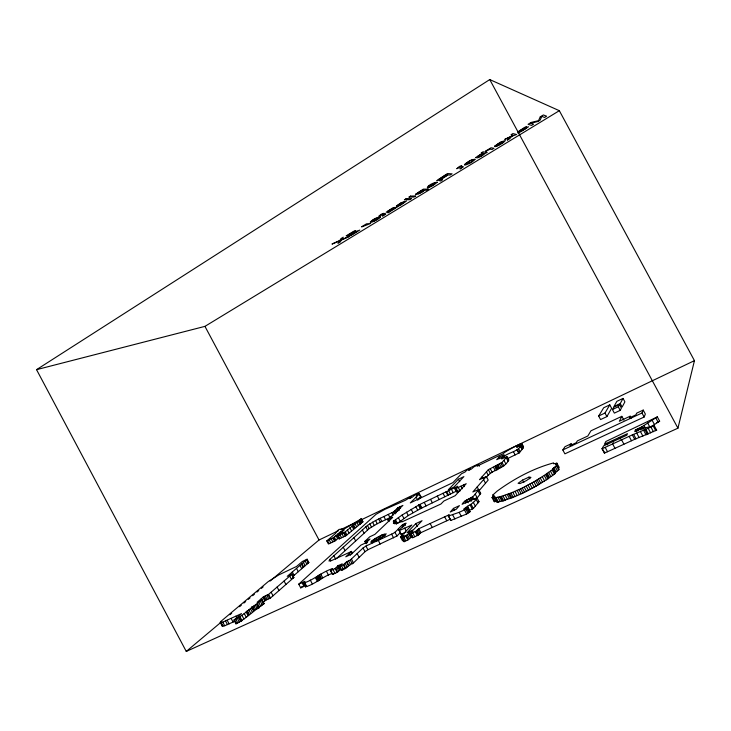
<?xml version="1.0" encoding="UTF-8"?>
<svg xmlns="http://www.w3.org/2000/svg" width="731" height="731" viewBox="0 0 731 731"><rect width="100%" height="100%" fill="white"/><g stroke="black" fill="none" stroke-linecap="round" stroke-linejoin="round"><path stroke-width="1.1" d="M497.19 502.398L497.226 501.164L494.238 501.676L492.027 497.555L495.006 497.025L494.814 497.921L497.19 502.398L502.562 500.79C521.404 495.444 539.414 485.092 555.35 473.469L553.102 468.416L556.538 465.738L556.885 465.208L555.496 464.77L556.995 463.28L553.495 463.737L553.614 462.897C533.347 468.315 514.076 478.759 497.098 491.159L492.986 494.878L493.964 496.824M522.245 447.737L523.533 446.723L521.989 447.29M555.35 473.469L553.102 468.416M479.326 466.259L478.467 464.669L477.188 466.067L503.156 453.686C505.569 450.753 532.396 437.403 516.643 447.253L521.267 445.051L523.012 448.304L519.248 452.873L508.018 458.374M458.236 487.458L460.091 490.912L457.177 492.292L455.322 488.838L457.752 486.243L419.42 504.637L420.791 507.213M677.939 428.183L694.45 360.648L559.334 110.692L489.752 79.569L36.55 369.658L186.268 651.431L677.939 428.183L489.752 79.569M419.356 504.664L402.105 515.035L393.269 521.331L394.703 520.728L393.351 523.158L395.809 523.698L402.352 521.386L402.114 521.815L440.921 504.024L443.891 501.009L455.166 495.7L466.223 483.703L455.322 488.838M405.705 532.241L401.054 534.388L401.246 533.822M401.054 534.388L399.254 530.103L406.098 523.186C400.341 524.209 397.509 532.168 391.588 534.133L365.948 546.057L363.033 548.012L350.268 560.083L346.887 561.646L343.268 564.807L339.732 566.443L342.199 563.811L338.526 565.52L335.127 568.563L330.467 570.637L332.495 574.438L337.165 572.373L340.856 569.147L338.837 565.365M234.971 621.204L224.728 625.773L222.187 626.083L222.489 625.307M222.187 626.083L220.25 622.447L220.561 621.679L268.277 581.556L278.968 574.813L296.558 566.452L302.351 561.481L307.13 559.233L308.866 562.477L292.692 576.576M572.181 445.718L571.149 443.799L564.99 446.678L562.806 449.958L564.899 453.841L644.157 417.008L645.354 414.057L643.216 410.091L636.683 413.152L635.933 414.824L629.382 417.894L630.177 416.195L631.237 418.169M562.806 449.958L641.992 412.997L643.216 410.091M302.004 582.653L303.995 586.381L300.733 587.879L298.751 584.16L304.918 581.309L303.484 583.128L305.485 586.883L305.869 586.161M647.693 423.057L650.023 427.379L659.645 421.175L657.333 416.88L605.844 441.506L604.4 444.293L627.481 433.647L626.778 435.228L603.559 445.919L602.061 448.807L604.409 453.156L604.93 452.114M623.908 420.161L621.843 416.323L619.349 421.257L630.177 416.195M620.208 410.365L621.396 408.099L619.486 404.563L613.702 407.313L612.432 409.561L614.351 413.125L620.208 410.365L618.28 406.792L619.486 404.563M478.677 489.542L475.214 494.092L477.261 497.921L480.696 493.306L478.677 489.542L472.847 491.954L486.307 476.493L488.207 480.048L479.161 490.647L477.188 486.965M620.244 403.549L623.04 398.404L624.895 401.84L622.145 407.066L620.244 403.549L613.939 406.537L616.873 401.337L623.04 398.404M402.132 537.495L404.097 541.662L402.132 537.495L404.353 535.174L400.469 536.91L402.553 540.794L404.197 540.045M419.128 504.819L421.029 508.374L408.291 515.547L397.426 523.35L395.59 519.924M410.749 533.52L412.732 537.696L410.749 533.52L413.033 531.108C408.401 531.967 406.619 536.865 401.995 537.733M419.402 504.755L421.211 508.127M606.904 416.588L611.637 408.282L609.791 404.864L603.687 407.77L598.662 416.03L600.571 419.576L606.904 416.588L604.985 413.033L609.791 404.864M486.179 477.708C491.689 469.293 504.079 469.393 508.776 460L506.976 456.647L501.63 458.931C506.428 452.014 517.31 453.019 521.267 445.051M486.307 476.493L479.49 479.682L488.345 469.695L502.033 462.449L506.976 456.647M467.529 506.245L469.686 510.256L473.35 508.511L479.006 501.658L476.895 497.729C474.382 503.979 467.822 504.947 463.783 509.224L467.767 507.634L469.932 511.682L466.67 514.012L450.917 520.399L448.286 516.077L449.263 514.706L418.836 528.723L416.076 531.209L410.621 533.758M555.359 472.619L559.133 469.375L556.282 464.002M571.149 443.799L569.942 445.654L576.192 442.739L577.353 440.894L587.834 435.996L590.95 430.815L621.843 416.323M494.238 501.676L494.704 501.064M492.027 497.555L494.074 495.435L493.087 495.189M448.286 516.077L459.159 512.34L465.875 509.215L467.767 507.634M475.214 494.092C471.97 499.118 464.879 498.871 462.083 504.299L476.895 497.729M388.636 521.404L387.741 519.741L402.9 505.395L398.002 507.716L393.561 511.892L375.57 520.509L367.428 525.415L329.818 559.425L328.959 561.052L332.13 560.321L351.529 551.402L352.497 553.212M453.476 508.392L450.25 512.029L456.263 509.242L459.433 505.633L453.476 508.392L454.518 510.339M498.981 457.122L496.714 459.671L501.85 457.231L504.07 454.691L498.981 457.122L499.858 458.748M400.469 536.91L411.882 525.013L399.062 530.66M412.732 537.696L418.187 535.156L420.937 532.652L450.47 519.101M457.177 492.292L458.428 490.93M404.097 541.662L408.428 539.615L412.695 536.134M415.829 523.597L407.149 532.634L413.508 529.692L422.043 520.71L415.829 523.597L417.337 526.421M458.41 479.234L448.35 489.706L454.015 487.029L463.902 476.621L458.41 479.234L459.726 481.683M494.814 497.921L500.315 496.596C519.12 491.131 537.093 480.815 553.084 469.256M558.502 468.142L559.215 467.401L556.775 463.043M339.696 566.333L341.77 570.262C346.357 568.819 349.043 564.606 353.493 562.916L365.007 551.695L367.912 549.721L396.942 536.042L400.286 532.625L398.322 528.942M300.733 587.879L302.122 586.472M298.751 584.16L376.036 514.322L384.853 509.352L405.422 500.278L410.767 496.979L411.334 496.733L409.397 498.597L412.156 497.281L414.779 495.07L418.169 493.462L416.241 495.335L419.42 493.882L421.093 497.007L418.47 499.565M371.695 541.031L370.791 542.283L377.379 539.981L384.031 535.997L386.215 533.858L381.737 535.028L373.541 539.633L371.695 541.031L372.664 542.841M343.049 568.892L341.77 570.262M419.42 493.882L410.301 502.91L452.882 482.634L461.489 473.752L464.98 472.08L466.743 470.261L470.353 468.553L468.662 470.335L471.468 469L473.898 466.853L478.467 464.669M332.495 574.438L333.537 573.442M365.765 543.224L364.815 541.452L369.703 536.819L374.875 534.398L392.693 517.402L387.741 519.741M351.529 551.402L345.772 556.812L351.3 554.244L360.95 545.107L366.222 542.649L370.041 539.012L364.815 541.452M305.485 586.883C315.408 584.06 322.499 576.658 332.166 573.442M330.467 570.637L332.596 568.636L331.984 568.819C321.613 572.172 313.946 579.902 303.484 583.128M336.525 558.511L369.146 528.632L377.278 523.707L391.862 516.735M338.928 537.523L335.218 540.776L328.42 543.992L326.784 540.931L333.574 537.696L340.317 531.876L344.191 530.03L337.503 535.832L339.147 538.911L346.019 535.659L362.905 521.77L361.315 518.791L349.29 525.982M339.147 538.911L339.851 538.29M220.25 622.447L222.781 622.108L241.504 613.611L233.947 620.08L235.949 623.835C246.356 618.664 254.461 609.919 264.119 603.587L262.182 599.959L257.111 602.298L263.544 596.761L268.56 594.431L292.071 574.1L293.88 577.499L270.47 598.022L265.444 600.334L263.215 602.289L261.296 598.689M337.503 535.832L344.365 532.57L361.315 518.791M235.949 623.835L236.743 623.15M233.947 620.08C244.346 614.908 252.515 606.264 262.182 599.959M307.13 559.233L287.246 576.348L292.071 574.1M326.784 540.931L335.529 533.429L336.525 531.583L339.01 529.454L343.945 528.641L342.3 530.066L348.906 526.21M186.268 651.431L221.201 622.099M229.936 614.771L231.681 613.3M239.549 606.703L241.294 605.241M243.907 603.038L245.662 601.576M248.275 599.374L250.029 597.903M252.643 595.71L254.388 594.239M257.01 592.046L258.756 590.575M261.378 588.373L263.123 586.911M270.114 581.044L319.027 539.99L338.572 530.651M604.409 453.156L634.691 439.304L656.666 430.175L654.263 425.716L640.685 428.905L634.727 431.655L635.467 429.883L641.379 427.151L657.333 416.88M522.564 480.084L518.078 483.301L519.997 483.575L526.475 480.587L530.962 477.352L528.97 477.124L522.564 480.084L523.88 482.542M36.55 369.658L204.954 326.364L559.334 110.692M361.662 522.519L362.905 521.77M421.029 508.374L456.126 491.287L454.298 487.869M340.628 529.673L358.108 521.322M360.164 520.335L694.45 360.648M521.843 448.861L523.012 448.304M419.073 497.893L421.093 497.007M598.662 416.03L604.985 413.033M612.432 409.561L618.28 406.792M307.175 563.272L308.866 562.477M292.181 578.294L293.88 577.499M656.502 422.619L659.645 421.175M262.328 604.409L264.119 603.587M602.061 448.807L632.315 434.899L654.263 425.716M468.47 512.267L469.932 511.682M478.175 501.95L479.006 501.658M508.063 460.192L508.776 460M479.892 493.498L480.696 493.306M655.314 430.486L656.666 430.175M655.789 417.867L658.11 422.162M652.107 420.224L654.437 424.537M653.295 426.155L655.707 430.614M651.001 427.215L653.404 431.665M641.992 412.997L644.157 417.008M648.26 428.467L650.663 432.916M643.984 425.442L645.382 428.037M645.976 429.517L648.37 433.967M645.016 429.956L647.41 434.406M642.421 426.447L643.828 429.042M642.193 426.593L643.134 428.32M641.982 426.74L642.914 428.467M641.772 426.877L642.704 428.613M643.682 430.477L646.076 434.918M641.571 427.014L642.503 428.75M641.379 427.151L642.321 428.887M640.767 427.443L641.699 429.17M639.296 428.119L640.228 429.846M640.52 431.71L642.905 436.142M637.542 428.923L638.483 430.66M636.08 429.6L637.012 431.336M635.385 430.066L636.326 431.802M636.756 433.172L639.141 437.586M633.622 434.388L635.997 438.801M632.315 434.899L634.691 439.304M629.135 436.361L631.502 440.756M621.578 439.834L623.945 444.22M619.303 437.421L620.235 439.139M612.477 440.565L613.4 442.282M612.624 443.955L614.981 448.322M606.785 443.196L607.708 444.905M605.177 447.372L607.525 451.731M602.216 448.505L604.564 452.845M556.538 465.738L558.786 469.914M555.231 466.707L557.479 470.892M553.806 467.721L556.053 471.906M553.12 468.827L555.386 473.03M552.188 470.024L554.463 474.245M550.425 471.12L552.7 475.342M548.515 472.253L550.79 476.484M547.19 473.195L549.465 477.434M546.459 473.962L548.734 478.202M545.71 474.73L547.994 478.979M544.339 475.671L546.624 479.929M542.329 476.758L544.613 481.016M521.806 443.498L523.524 446.906M540.191 477.864L542.484 482.122M521.605 443.891L523.341 447.116M521.285 443.626L523.268 447.208M520.509 444.503L521.806 446.924M538.427 478.906L540.721 483.164M520.28 446.212L522.035 449.483M518.718 445.426L519.586 447.034M537.047 479.92L539.332 484.187M518.462 448.377L520.234 451.676M535.659 480.943L537.952 485.22M517.466 449.556L519.248 452.873M516.908 449.876L518.69 453.183M533.95 481.967L536.243 486.234M528.97 477.124L529.847 478.768M531.94 482.917L534.233 487.184M513.39 451.639L515.163 454.947M529.865 483.84L532.159 488.107M527.928 484.827L530.222 489.094M526.082 485.951L528.376 490.218M524.218 487.102L526.512 491.369M506.254 457.871L508.063 461.243M522.336 488.089L524.639 492.356M504.207 456.053L505.094 457.707M520.582 488.783L522.866 493.05M504.015 460.503L505.843 463.902M518.846 489.404L521.13 493.663M517.009 490.19L519.293 494.439M502.033 462.449L503.869 465.875M500.845 463.18L502.681 466.606M514.944 491.278L517.228 495.527M499.41 463.957L501.247 467.374M497.939 464.688L499.776 468.114M512.86 492.402L515.145 496.651M497.354 464.971L499.191 468.388M496.303 465.464L498.14 468.891M511.033 493.242L513.317 497.491M495.673 465.766L497.509 469.183M495.517 465.949L497.354 469.366M495.189 466.323L497.025 469.75M509.681 493.626L511.965 497.875M494.988 466.552L496.824 469.987M508.529 493.845L510.805 498.085M493.489 467.264L495.326 470.691M507.131 494.293L509.397 498.524M505.176 495.179L507.442 499.401M490.3 468.772L492.137 472.189M503.111 496.148L505.377 500.36M488.345 469.695L490.181 473.112M501.521 496.76L503.787 500.973M500.753 496.788L503.01 500.991M500.315 496.596L502.562 500.79M486.435 471.851L488.281 475.296M499.511 496.651L501.758 500.836M497.93 497.217L500.168 501.402M496.148 497.912L498.387 502.078M495.006 497.025L496.778 500.342M495.554 498.186L496.897 500.671M492.986 494.878L493.864 496.504M493.992 497.217L496.212 501.347M482.204 476.621L483.145 478.376M483.584 479.627L485.512 483.218M492.493 496.961L494.914 501.676M477.955 490.839L479.984 494.622M475.89 498.926L478.01 502.864M472.628 496.751L474.172 499.648M471.669 497.4L472.71 499.328M473.185 502.142L475.324 506.126M463.591 484.936L464.523 486.663M470.673 497.966L471.705 499.894M469.585 498.551L471.139 501.439M468.644 498.99L469.677 500.927M471.203 504.5L473.35 508.511M460.932 486.188L462.321 488.783M470.152 505.039L472.308 509.05M466.743 499.876L468.297 502.764M465.428 500.488L466.46 502.416M464.779 501.21L465.811 503.138M467.703 507.652L469.859 511.773M467.447 508.008L469.622 512.056M456.153 488.445L458.008 491.899M466.89 508.538L469.074 512.595M455.514 488.637L457.359 492.082M465.875 509.215L468.05 513.272M464.487 509.955L466.67 514.012M451.383 489.249L453.211 492.667M448.587 490.565L450.415 493.973M459.159 512.34L461.334 516.388M446.614 491.497L448.441 494.905M445.947 491.817L447.774 495.225M442.995 493.279L444.823 496.678M452.754 514.99L454.92 519.019M448.77 516.378L450.917 520.399M437.33 496.075L439.148 499.474M444.649 516.808L446.778 520.783M430.568 499.419L432.377 502.809M424.291 502.517L426.1 505.907M418.991 494.019L420.663 497.144M416.131 497.043L417.821 500.205M420.078 504.6L421.888 507.981M430.139 523.506L432.249 527.453M419.256 504.728L421.138 508.237M418.973 504.947L420.782 508.328M418.781 505.112L420.59 508.484M418.561 505.295L420.38 508.675M415.829 506.702L417.639 510.074M411.151 509.297L412.96 512.678M418.836 528.723L420.937 532.652M417.785 529.39L419.886 533.319M416.834 530.395L418.945 534.343M406.473 512.157L408.291 515.547M416.076 531.209L418.187 535.156M415.245 531.629L417.355 535.576M399.72 506.903L400.57 508.493M412.677 532.808L414.797 536.755M398.514 507.478L399.364 509.068M402.105 515.035L403.932 518.434M398.002 507.716L399.281 510.101M397.545 508.146L398.824 510.53M404.426 523.762L405.394 525.571M396.449 509.178L397.737 511.572M408.995 532.972L411.078 536.874M408.519 533.374L410.612 537.285M402.882 524.474L403.85 526.293M404.636 528.074L406.134 530.87M395.133 510.412L396.421 512.815M398.368 517.703L400.195 521.121M407.341 534.617L409.433 538.537M401.895 525.361L402.872 527.179M394.027 511.453L395.316 513.866M393.561 511.892L394.42 513.5M406.326 535.677L408.428 539.615M405.696 536.024L407.807 539.962M391.999 512.632L393.287 515.044M403.704 536.947L405.806 540.876M394.639 520.627L396.54 524.173M394.192 520.847L395.572 523.433M402.114 536.152L403.156 538.098M393.625 522.08L394.548 523.807M388.28 514.396L389.998 517.612M388.252 519.503L389.148 521.166M394.95 532.323L396.942 536.042M383.857 516.497L385.566 519.704M391.588 534.133L393.58 537.852M380.157 518.252L381.874 521.45M378.612 518.983L380.33 522.181M384.113 534.05L385.082 535.86M375.57 520.509L377.278 523.707M383.026 534.471L383.994 536.28M381.737 535.028L382.706 536.837M380.303 535.713L381.756 538.418M372.545 522.181L374.254 525.379M378.85 536.453L380.303 539.167M377.415 537.248L378.859 539.953M369.767 523.853L371.476 527.06M378.247 540.337L380.221 544.028M376.026 538.053L377.47 540.757M367.428 525.415L369.146 528.632M374.72 538.857L376.173 541.561M373.541 539.633L374.51 541.443M365.756 526.74L367.474 529.966M361.068 519.01L362.658 521.989M372.518 540.364L373.486 542.174M360.484 519.522L362.073 522.51M359.78 520.134L361.379 523.131M359.186 520.655L360.794 523.652M358.939 520.874L360.547 523.871M358.309 521.322L359.908 524.319M362.311 529.874L364.047 533.118M356.792 522.382L358.4 525.388M366.651 540.593L367.602 542.365M365.363 541.196L366.779 543.864M354.974 523.661L356.582 526.676M365.948 546.057L367.912 549.721M353.438 524.739L355.056 527.755M352.799 525.187L354.416 528.211M351.94 525.945L353.557 528.97M363.033 548.012L365.007 551.695M349.875 527.745L351.501 530.797M353.85 537.568L355.631 540.894M347.38 529.929L349.016 533M357.167 553.641L359.159 557.387M345.26 531.784L346.905 534.864M344.365 532.57L346.019 535.659M343.652 532.908L345.297 535.997M341.679 531.227L342.483 532.735M341.944 533.721L343.597 536.801M340.719 531.684L341.523 533.191M350.935 551.96L351.903 553.769M339.623 532.47L340.436 533.986M339.915 534.681L341.56 537.76M349.519 553.285L350.496 555.103M337.969 533.904L338.782 535.421M351.465 559.114L353.493 562.916M338.215 535.494L339.86 538.573M350.268 560.083L352.305 563.893M343.241 547.217L345.059 550.635M335.977 535.622L337.603 538.683M348.532 560.887L350.569 564.688M334.286 537.084L335.922 540.154M346.887 561.646L348.915 565.447M333.574 537.696L335.218 540.776M346.384 562.002L348.413 565.803M332.87 538.034L334.506 541.104M345.078 563.254L347.115 567.064M331.18 538.838L332.815 541.909M343.817 564.46L345.854 568.289M343.268 564.807L345.315 568.636M329.169 539.798L330.805 542.859M341.468 565.639L343.515 569.458M327.488 540.593L329.124 543.654M333.875 555.734L335.748 559.233M338.526 565.52L340.545 569.303M338.362 565.675L340.381 569.458M338.197 565.831L340.171 569.659M338.06 565.958L340.089 569.751M337.969 566.041L339.997 569.833M337.777 566.223L339.805 570.016M336.744 567.21L338.773 571.012M335.675 568.215L337.713 572.026M335.127 568.563L337.165 572.373M329.818 559.425L330.768 561.189M204.954 326.364L319.027 539.99M332.961 569.559L334.999 573.369M330.732 570.591L332.769 574.392M326.474 571.359L328.484 575.133M320.708 574.027L322.709 577.782M319.447 574.639L321.448 578.404M318.853 575.187L320.863 578.952M318.232 575.763L320.242 579.537M317.985 575.973L319.995 579.738M317.172 576.558L319.182 580.332M316.295 577.198L318.314 580.971M306.636 559.471L308.363 562.715M306.536 559.745L308.272 562.989M315.408 577.654L317.428 581.428M305.119 560.96L306.865 564.222M303.42 562.422L305.165 565.703M301.985 563.665L303.74 566.945M310.255 580.03L312.265 583.804M301.382 564.186L303.137 567.475M299.948 565.41L301.711 568.709M304.699 582.598L306.7 586.353M296.512 568.38L298.285 571.706M303.877 582.415L305.375 585.229M303.767 582.552L305.266 585.367M303.621 582.854L305.622 586.6M292.327 571.98L294.118 575.334M291.568 574.328L293.378 577.737M289.732 576.119L291.559 579.537M284.067 581.017L285.912 584.48M277.113 587.039L278.986 590.557M271.119 592.22L273.019 595.783M268.56 594.431L270.47 598.022M268.039 594.678L269.949 598.26M266.788 595.253L268.697 598.835M265.307 595.948L267.217 599.521M264.065 596.523L265.965 600.096M263.544 596.761L265.444 600.334M262.877 597.328L264.786 600.909M261.661 600.407L263.599 604.044M260.419 601.485L262.356 605.131M258.92 602.773L260.876 606.438M257.659 603.861L259.615 607.534M257.129 604.327L259.094 608M256.599 604.564L258.555 608.238M255.329 605.158L257.285 608.822M253.812 605.853L255.768 609.517M252.551 606.438L254.498 610.102M252.021 606.684L253.968 610.348M251.482 607.141L253.438 610.814M250.194 608.256L252.149 611.929M248.65 609.581L250.614 613.272M247.343 610.705L249.317 614.405M246.795 611.18L248.768 614.881M246.027 611.838L248.001 615.548M244.181 613.428L246.173 617.147M241.97 615.338L243.962 619.075M240.097 616.946L242.098 620.701M239.302 617.631L241.303 621.387M238.745 617.887L240.746 621.642M237.42 618.49L239.421 622.255M235.848 616.215L236.835 618.06M235.83 619.221L237.831 622.976M234.505 619.833L236.506 623.58M231.115 618.389L233.07 622.072M227.167 620.208L229.123 623.881M225.513 620.966L227.469 624.639M222.781 622.108L224.728 625.773M220.561 621.679L222.005 624.402M221.009 622.602L222.955 626.248M442.419 179.616C441.597 181.891 437.896 181.032 440.272 179.524L436.8 180.648L447.418 173.567L452.078 173.832L450.104 175.038L448.112 174.937L441.378 179.25L442.419 179.616M494.558 146.2L495.033 146.639L503.202 141.65L501.749 143.294L495.572 146.611L498.77 145.332L503.421 142.545L505.359 140.526L500.534 142.024L494.558 146.2M519.202 132.53L518.087 133.325L528.54 126.765L519.613 131.004L526.759 126.701L524.712 127.349L517.575 132.028L519.202 132.53M380.559 216.842C379.069 220.049 363.106 226.171 374.053 219.163A5.09 0.731 -28.7 0 1 377.068 217.637L380.559 216.842M438.984 179.333L440.601 179.049L447.582 174.91L445.965 174.828L438.984 179.333M378.685 217.847C371.595 224.216 368.515 220.113 378.685 217.847M466.076 163.616C474.117 163.187 475.643 156.142 466.076 163.616M346.284 235.83L348.212 235.583L357.276 231.279L350.14 235.629L350.834 235.546L359.798 230.082L348.212 234.907L355.769 230.676L353.895 231.197L346.284 235.83M404.499 202.103L397.655 206.233L398.824 205.895A4.276 0.621 -29 0 0 400.981 204.927L406.418 201.062L401.136 202.697L396.239 206.206L401.292 202.935L404.499 202.103M385.694 214.046L382.953 215.965L382.414 216.011L383.793 215.097L381.052 215.243L378.868 216.275L381.061 214.311L383.583 213.397L384.14 213.361L382.77 214.192L385.694 214.046M428.558 186.487L434.543 183.225L428.558 186.487M415.455 194.336L418.306 194.117L424.793 190.215L426.639 190.215L428.384 189.155L423.322 189.137L415.455 194.336M437.275 182.275L432.487 185.82L427.982 187.821L435.338 183.353L427.361 187.913C426.374 186.058 434.643 181.909 437.275 182.275M475.707 157.549C477.919 159.02 482.798 155.146 485.101 153.419L487.184 152.441L483.017 151.81L481.199 152.925L482.725 153.144L475.707 157.549M540.264 116.85L538.509 120.661L531.117 122.442L528.065 124.307L531.547 125.403L533.557 124.169L530.615 123.256L537.989 121.474L540.099 120.186L541.872 116.384L544.577 117.453L546.624 116.211L543.38 114.95L540.264 116.85M496.596 144.976L502.773 141.604L496.596 144.976M475.004 159.257C472.71 163.059 456.747 169.099 468.927 161.249A5.373 0.786 -29.7 0 1 472.016 159.687L475.004 159.257M477.791 156.407C483.2 157.53 488.372 148.612 477.791 156.407M463.089 166.869L460.027 168.989L461.106 167.956L458.913 167.719L456.729 168.742L459.379 166.476L461.773 165.654L460.758 166.595L463.089 166.869M397.006 207.083L388.262 212.739L387.768 212.776L388.737 212.154L386.169 212.228L392.3 208.18L394.557 207.376L387.997 211.158L397.006 207.083M417.465 193.194C422.801 194.108 428.138 185.747 417.465 193.194M341.267 240.17L340.198 242.025L337.978 243.377L339.504 240.947L331.984 244.081L339.906 240.389L340.975 238.598L343.259 237.2L341.743 239.576L349.619 236.287L341.267 240.17M511.828 136.258L509.699 138.716L507.305 140.178L510.11 137.017L504.746 139.42L513.226 135.235L511.042 134.705L512.888 133.581L516.598 134.513L511.828 136.258M395.096 208.125L389.029 211.149L395.096 208.125M526.448 128.035L521.952 130.812L520.216 131.123L526.448 128.035M362.53 226.592L361.507 226.829L366.441 223.86L370.635 223.476L362.53 226.592M486.417 150.979L485.585 151.079L491.058 147.781L493.992 148.283L492.137 149.416L489.962 149.206L486.417 150.979M406.189 198.759L404.407 199.837L406.929 198.731L406.189 198.759M410.575 196.082L408.821 197.151L414.02 197.032L415.747 195.981L410.575 196.082M407.642 198.713L405.869 199.801L409.671 199.682L411.425 198.613L407.642 198.713"/></g></svg>
